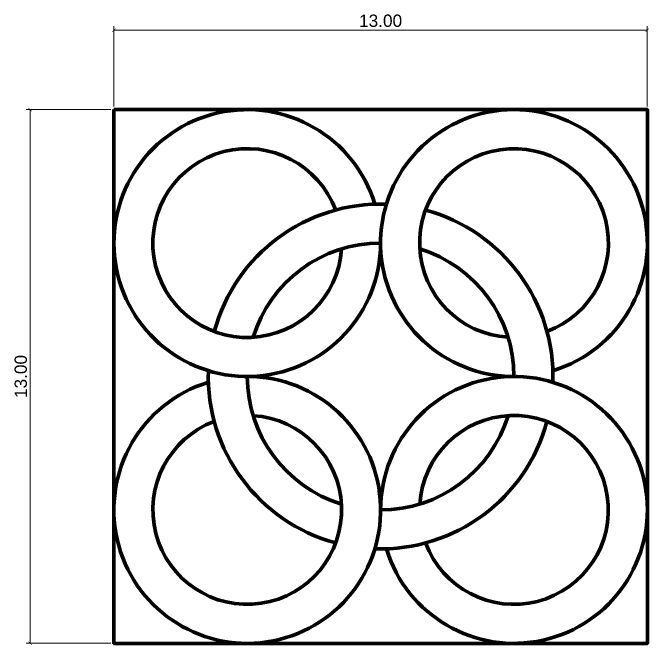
# Model space of a CAD drawing. Header units: inches. Extents: x 994 to 6777, y -637 to 5407.
# Drawn here: x 1072.63 to 1088.14, y 452.9 to 468.31 of the extents above; entities that cross this region are included whole.
import ezdxf

# ---------------------------------------------------------------- set-up
doc = ezdxf.new("R2010")
doc.units = ezdxf.units.IN
doc.header["$MEASUREMENT"] = 0
doc.linetypes.add('CENTER2', pattern=[28.575, 19.05, -3.175, 3.175, -3.175])
doc.layers.add('DIMENSIONS', color=7, linetype='Continuous')
doc.layers.add('OBJECT 0.5', color=7, linetype='Continuous', lineweight=60)
doc.layers.add('OUTLINES', color=7, linetype='Continuous', lineweight=30)
doc.styles.get("Standard").update_dxf_attribs({"font": 'arial.ttf'})
doc.dimstyles.new('ABELLA 100', dxfattribs={"dimtxt": 0.3, "dimasz": 0.085, "dimexe": 0.1, "dimexo": 0.075, "dimgap": 0.075, "dimtad": 1, "dimzin": 0, "dimdsep": 46, "dimtxsty": 'Standard', "dimblk": 'ARCHTICK', "dimcen": 0.09, "dimclrd": 7, "dimclre": 7, "dimadec": 0, "dimazin": 0, "dimtfac": 1, "dimtix": 1, "dimtofl": 0, "dimtmove": 0, "dimatfit": 3, "dimldrblk": 'OPEN30', "dimfxl": 1, "dimtolj": 1, "dimtzin": 0, "dimlwd": 0, "dimlwe": 0, "dimarcsym": 0})

# ---------------------------------------------------------------- blocks, each defined once
blk = doc.blocks.new('_ArchTick')
at = {"color": 0, "linetype": 'ByBlock', "const_width": 0.15}
blk.add_lwpolyline([(-0.5, -0.5), (0.5, 0.5)], dxfattribs=at)
blk = doc.blocks.new('*D558')
at = {"layer": 'Defpoints', "color": 0, "transparency": 16777216}
for p in [(1073.056, 465.946), (1075.096, 465.946), (1075.096, 452.946)]:
    blk.add_point(p, dxfattribs=at)
at = {"layer": 'DIMENSIONS', "color": 7, "linetype": 'CENTER2', "lineweight": 0, "transparency": 16777216}
for p, q in [((1075.021, 465.946), (1072.956, 465.946)), ((1075.021, 452.946), (1072.956, 452.946))]:
    blk.add_line(p, q, dxfattribs=at)
at = {"layer": 'DIMENSIONS', "color": 7, "linetype": 'Continuous', "lineweight": 0, "transparency": 16777216}
blk.add_line((1073.056, 452.946), (1073.056, 465.946), dxfattribs=at)
at = {"layer": 'DIMENSIONS', "color": 7, "lineweight": 0, "transparency": 16777216, "xscale": 0.085, "yscale": 0.085, "zscale": 0.085}
for p, rotation in [((1073.056, 465.946), 90), ((1073.056, 452.946), 270)]:
    blk.add_blockref('_ArchTick', p, dxfattribs=dict(at, rotation=rotation))
at = {"layer": 'DIMENSIONS', "color": 0, "transparency": 16777216, "insert": (1072.828, 459.446), "char_height": 0.3, "attachment_point": 5, "rotation": 90}
blk.add_mtext('\\A1;13.00', dxfattribs=at)
blk = doc.blocks.new('_Open30')
at = {"color": 0, "linetype": 'ByBlock', "lineweight": -2}
for p, q in [((-1, 0.27), (0, 0)), ((0, 0), (-1, -0.27)), ((0, 0), (-1, 0))]:
    blk.add_line(p, q, dxfattribs=at)
blk = doc.blocks.new('*D559')
at = {"layer": 'Defpoints', "color": 0, "transparency": 16777216}
for p in [(1088.096, 467.881), (1075.096, 465.946), (1088.096, 465.946)]:
    blk.add_point(p, dxfattribs=at)
at = {"layer": 'DIMENSIONS', "color": 7, "linetype": 'CENTER2', "lineweight": 0, "transparency": 16777216}
for p, q in [((1075.096, 466.021), (1075.096, 467.981)), ((1088.096, 466.021), (1088.096, 467.981))]:
    blk.add_line(p, q, dxfattribs=at)
at = {"layer": 'DIMENSIONS', "color": 7, "linetype": 'Continuous', "lineweight": 0, "transparency": 16777216}
blk.add_line((1075.096, 467.881), (1088.096, 467.881), dxfattribs=at)
at = {"layer": 'DIMENSIONS', "color": 7, "lineweight": 0, "transparency": 16777216, "xscale": 0.085, "yscale": 0.085, "zscale": 0.085, "rotation": 180}
blk.add_blockref('_ArchTick', (1075.096, 467.881), dxfattribs=at)
at = {"layer": 'DIMENSIONS', "color": 7, "lineweight": 0, "transparency": 16777216, "xscale": 0.085, "yscale": 0.085, "zscale": 0.085}
blk.add_blockref('_ArchTick', (1088.096, 467.881), dxfattribs=at)
at = {"layer": 'DIMENSIONS', "color": 0, "transparency": 16777216, "insert": (1081.596, 468.11), "char_height": 0.3, "attachment_point": 5}
blk.add_mtext('\\A1;13.00', dxfattribs=at)

msp = doc.modelspace()

# ---------------------------------------------------------------- linework, layer by layer
at = {"layer": 'OBJECT 0.5', "lineweight": 100}
for points in [[(1081.45504, 463.64361, 13.49455652), (1081.59626, 462.69599, 0.32937046), (1078.48958, 460.40046)], [(1085.79389, 459.58721, 13.49455652), (1084.84626, 459.44599, 0.32937046), (1082.55073, 462.55267)], [(1077.39864, 459.30477, 13.49455652), (1078.34626, 459.44599, 0.32937046), (1080.64179, 456.3393)], [(1081.73748, 455.24836, 13.49455652), (1081.59626, 456.19599, 0.32937046), (1084.70295, 458.49152)]]:
    msp.add_lwpolyline(points, format="xyb", dxfattribs=at)
for centre, radius, start, end in [((1078.34626, 462.69599), 2.3, 20.478106, 356.427522), ((1084.84626, 462.69599), 2.3, 290.478106, 266.427522), ((1081.59626, 459.44599), 4.2, 88.07312, 164.882657), ((1081.59626, 459.44599), 4.2, 358.07312, 74.882657), ((1081.59626, 459.44599), 4.2, 178.07312, 254.882657), ((1078.34626, 456.19599), 2.3, 110.478106, 86.427522), ((1084.84626, 456.19599), 2.3, 200.478106, 176.427522), ((1081.59626, 459.44599), 4.2, 268.07312, 344.882657)]:
    msp.add_arc(centre, radius, start, end, dxfattribs=at)
at = {"layer": 'OUTLINES', "lineweight": 100}
msp.add_lwpolyline([(1075.09626, 465.94599), (1088.09626, 465.94599), (1088.09626, 452.94599), (1075.09626, 452.94599)], close=True, dxfattribs=at)

# ---------------------------------------------------------------- dimensions: what is measured, and where the dimension line sits
at = {"layer": 'DIMENSIONS'}
dim = msp.add_linear_dim(base=(1088.09626, 467.88149), p1=(1075.09626, 465.94599), p2=(1088.09626, 465.94599), dimstyle='ABELLA 100', dxfattribs=at)
dim.commit()
dim.dimension.update_dxf_attribs({"geometry": '*D559', "text_midpoint": (1081.59626, 468.10977)})
dim = msp.add_linear_dim(base=(1073.05619, 465.94599), p1=(1075.09626, 452.94599), p2=(1075.09626, 465.94599), angle=90, dimstyle='ABELLA 100', dxfattribs=at)
dim.commit()
dim.dimension.update_dxf_attribs({"geometry": '*D558', "text_midpoint": (1072.82792, 459.44599)})

doc.saveas('drawing.dxf')
